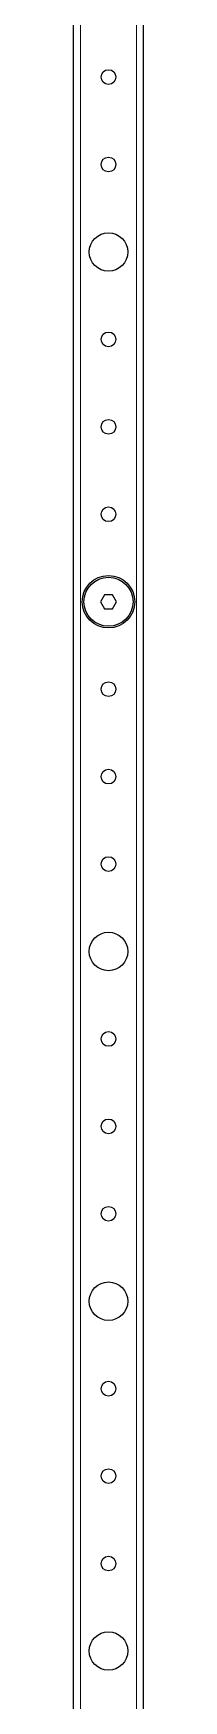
# Model space of a CAD drawing. Header units: millimetres. Extents: x -1434 to 3240, y -1538 to 1219.
# Drawn here: x -314.9 to -294.9, y -535.4 to -58.7 of the extents above; entities that cross this region are included whole.
import ezdxf

# ---------------------------------------------------------------- set-up
doc = ezdxf.new("R2010")
doc.units = ezdxf.units.MM

msp = doc.modelspace()

# ---------------------------------------------------------------- linework, layer by layer
at = {"color": 7, "linetype": 'Continuous', "lineweight": 25}
for p, q in [((-314.94, -938.72), (-314.94, 496.28)), ((-294.94, -938.72), (-294.94, 496.28)), ((-306.09, -219.22), (-307.25, -221.22)), ((-303.78, -219.22), (-306.09, -219.22)), ((-302.63, -221.22), (-303.78, -219.22)), ((-307.25, -221.22), (-306.09, -223.22)), ((-306.09, -223.22), (-303.78, -223.22)), ((-303.78, -223.22), (-302.63, -221.22))]:
    msp.add_line(p, q, dxfattribs=at)
at = {"color": 8, "linetype": 'Continuous', "lineweight": 18}
for p, q in [((-312.94, -938.72), (-312.94, 496.28)), ((-296.94, -938.72), (-296.94, 496.28))]:
    msp.add_line(p, q, dxfattribs=at)
at = {"color": 7, "linetype": 'Continuous', "lineweight": 25}
for centre, radius in [((-304.94, -71.22), 2.1), ((-304.94, -96.22), 2.1), ((-304.94, -121.22), 5.5), ((-304.94, -146.22), 2.1), ((-304.94, -171.22), 2.1), ((-304.94, -196.22), 2.1), ((-304.94, -221.22), 7.5), ((-304.94, -221.22), 7), ((-304.94, -246.22), 2.1), ((-304.94, -271.22), 2.1), ((-304.94, -296.22), 2.1), ((-304.94, -321.22), 5.5), ((-304.94, -346.22), 2.1), ((-304.94, -371.22), 2.1), ((-304.94, -396.22), 2.1), ((-304.94, -421.22), 5.5), ((-304.94, -446.22), 2.1), ((-304.94, -471.22), 2.1), ((-304.94, -496.22), 2.1), ((-304.94, -521.22), 5.5)]:
    msp.add_circle(centre, radius, dxfattribs=at)

doc.saveas('drawing.dxf')
